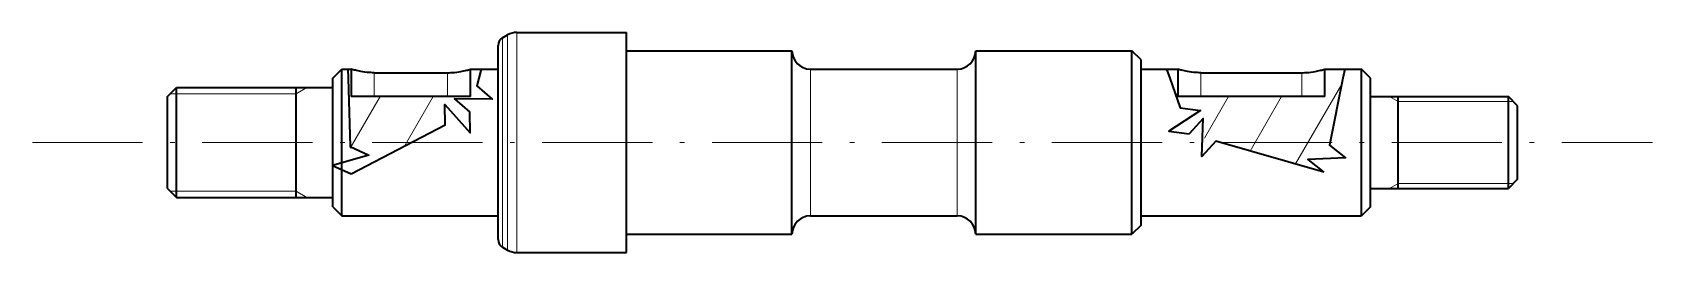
# Model space of a CAD drawing. Extents: x 209 to 385, y 198 to 222.
import ezdxf

# ---------------------------------------------------------------- set-up
doc = ezdxf.new("R2010")
doc.units = 0
doc.linetypes.add('DASHDOT', pattern=[18.5, 12, -3, 0.5, -3])

msp = doc.modelspace()

# ---------------------------------------------------------------- linework, layer by layer
at = {"color": 7, "lineweight": 35}
for p, q in [((259.5, 219.26), (259.5, 220.56)), ((260, 221.42), (260.54, 221.73)), ((261.54, 222), (273.5, 222)), ((273.5, 220.53), (273.5, 222)), ((273.5, 198), (273.5, 220.53)), ((259.5, 199.44), (259.5, 219.26)), ((273.5, 220), (291.5, 220)), ((291.5, 218.78), (291.5, 220)), ((291.5, 200), (291.5, 218.78)), ((311.5, 218.78), (311.5, 220)), ((311.5, 220), (328.5, 220)), ((311.5, 200), (311.5, 218.78)), ((328.5, 218.78), (328.5, 220)), ((329.5, 219), (328.5, 220)), ((328.5, 200), (328.5, 218.78)), ((329.5, 217.9), (329.5, 219)), ((241.5, 217), (242.5, 218)), ((241.5, 216.14), (241.5, 217)), ((242.5, 217.02), (242.5, 218)), ((242.5, 218), (243.13, 218)), ((242.5, 202), (242.5, 217.02)), ((243.13, 218), (243.17, 217.02)), ((243.13, 218), (243.5, 218)), ((243.5, 218), (243.5, 215)), ((246, 217.6), (254, 217.6)), ((256.5, 218), (257.66, 218)), ((256.5, 215), (256.5, 218)), ((257.66, 218), (257.4, 217.02)), ((257.66, 218), (259.5, 218)), ((293.5, 218), (309.5, 218)), ((329.5, 218), (332.29, 218)), ((329.5, 201), (329.5, 217.9)), ((332.29, 218), (332.64, 217.02)), ((332.29, 218), (333.5, 218)), ((333.5, 218), (333.5, 215)), ((336, 217.6), (347, 217.6)), ((349.5, 218), (351.69, 218)), ((349.5, 215), (349.5, 218)), ((351.69, 218), (351.49, 217.02)), ((351.69, 218), (353.5, 218)), ((353.5, 217.02), (353.5, 218)), ((354.5, 217), (353.5, 218)), ((353.5, 202), (353.5, 217.02)), ((354.5, 216.14), (354.5, 217)), ((223.5, 215), (224.5, 216)), ((224.5, 215.27), (224.5, 216)), ((224.5, 216), (241.5, 216)), ((224.5, 204), (224.5, 215.27)), ((237.5, 210), (237.5, 216)), ((241.5, 203), (241.5, 216.14)), ((354.5, 203), (354.5, 216.14)), ((223.5, 214.39), (223.5, 215)), ((223.5, 205), (223.5, 214.39)), ((256.5, 215), (243.5, 215)), ((349.5, 215), (333.5, 215)), ((354.5, 215), (369.5, 215)), ((357.5, 210), (357.5, 215)), ((369.5, 214.39), (369.5, 215)), ((370.5, 214), (369.5, 215)), ((369.5, 205), (369.5, 214.39)), ((370.5, 213.51), (370.5, 214)), ((370.5, 206), (370.5, 213.51)), ((237.5, 204), (237.5, 210)), ((357.5, 205), (357.5, 210)), ((223.5, 205), (224.5, 204)), ((354.5, 205), (369.5, 205)), ((370.5, 206), (369.5, 205)), ((224.5, 204), (241.5, 204)), ((241.5, 203), (242.5, 202)), ((354.5, 203), (353.5, 202)), ((242.5, 202), (259.5, 202)), ((293.5, 202), (309.5, 202)), ((329.5, 202), (353.5, 202)), ((273.5, 200), (291.5, 200)), ((311.5, 200), (328.5, 200)), ((329.5, 201), (328.5, 200)), ((260, 198.58), (260.54, 198.27)), ((261.54, 198), (273.5, 198))]:
    msp.add_line(p, q, dxfattribs=at)
at = {"color": 7, "lineweight": 13}
for p, q in [((260, 220.02), (260, 221.42)), ((260.54, 220.3), (260.54, 221.73)), ((261.54, 220.53), (261.54, 222)), ((261.54, 198), (261.54, 220.53)), ((260, 198.58), (260, 220.02)), ((260.54, 198.27), (260.54, 220.3)), ((246, 217.6), (246, 215)), ((254, 215), (254, 217.6)), ((293.5, 217.02), (293.5, 218)), ((293.5, 202), (293.5, 217.02)), ((309.5, 217.02), (309.5, 218)), ((309.5, 202), (309.5, 217.02)), ((336, 217.6), (336, 215)), ((347, 215), (347, 217.6)), ((224.5, 215.32), (223.82, 215.32)), ((237.5, 215.32), (224.5, 215.32)), ((237.5, 215.32), (238.67, 216)), ((333.31, 215.1), (333.5, 215.43)), ((346.33, 207.66), (351.35, 216.35)), ((243.41, 209.39), (246.65, 215)), ((249.3, 209.59), (252.43, 215)), ((336.42, 210.48), (339.03, 215)), ((341.38, 209.07), (344.8, 215)), ((357.5, 214.46), (356.56, 215)), ((357.5, 214.46), (369.5, 214.46)), ((369.5, 214.46), (370.04, 214.46)), ((224.5, 204.68), (223.82, 204.68)), ((237.5, 204.68), (224.5, 204.68)), ((237.5, 204.68), (238.67, 204)), ((357.5, 205.54), (356.56, 205)), ((357.5, 205.54), (369.5, 205.54)), ((369.5, 205.54), (370.04, 205.54))]:
    msp.add_line(p, q, dxfattribs=at)
at = {"color": 7, "linetype": 'DASHDOT', "lineweight": 13}
msp.add_line((208.8, 210), (385.2, 210), dxfattribs=at)
at = {"color": 7, "lineweight": 35}
for points in [[(243.17, 217.02), (243.4, 209.57), (245.44, 208.63), (241.47, 207.5), (243.5, 206.57)], [(246, 217.6), (245.83, 217.6), (245.66, 217.61), (245.49, 217.62), (245.37, 217.63), (245.24, 217.64), (245, 217.66), (244.77, 217.7), (244.55, 217.74), (244.4, 217.77), (244.25, 217.8), (244.1, 217.83), (243.96, 217.87), (243.83, 217.9), (243.62, 217.96), (243.5, 218)], [(254, 217.6), (254.17, 217.6), (254.34, 217.61), (254.51, 217.62), (254.63, 217.63), (254.76, 217.64), (255, 217.66), (255.23, 217.7), (255.45, 217.74), (255.6, 217.77), (255.75, 217.8), (255.9, 217.83), (256.04, 217.87), (256.17, 217.9), (256.38, 217.96), (256.5, 218)], [(257.4, 217.02), (257.18, 216.19), (258.86, 214.71), (254.74, 214.77), (256.41, 213.29)], [(332.64, 217.02), (333.77, 213.79), (335.99, 213.5), (332.54, 211.24), (334.76, 210.96)], [(336, 217.6), (335.83, 217.6), (335.66, 217.61), (335.49, 217.62), (335.37, 217.63), (335.24, 217.64), (335, 217.66), (334.77, 217.7), (334.55, 217.74), (334.4, 217.77), (334.25, 217.8), (334.1, 217.83), (333.96, 217.87), (333.83, 217.9), (333.62, 217.96), (333.5, 218)], [(347, 217.6), (347.17, 217.6), (347.34, 217.61), (347.51, 217.62), (347.63, 217.63), (347.76, 217.64), (348, 217.66), (348.23, 217.7), (348.45, 217.74), (348.6, 217.77), (348.75, 217.8), (348.9, 217.83), (349.04, 217.87), (349.17, 217.9), (349.38, 217.96), (349.5, 218)], [(351.49, 217.02), (350.01, 209.72), (351.77, 208.34), (347.65, 208.16), (349.41, 206.78)], [(243.5, 206.57), (253.75, 211.91), (253.71, 214.14), (256.45, 211.06), (256.41, 213.29)], [(349.41, 206.78), (337.64, 210.13), (336.13, 208.48), (336.27, 212.6), (334.76, 210.96)]]:
    msp.add_lwpolyline(points, dxfattribs=at)
for centre, radius, start, end in [((260.5, 220.56), 1, 120, 180), ((261.54, 220), 2, 90, 120), ((293.5, 220), 2, 180, 270), ((309.5, 220), 2, 270, 360), ((293.5, 200), 2, 90, 180), ((309.5, 200), 2, 0, 90), ((260.5, 199.44), 1, 180, 240), ((261.54, 200), 2, 240, 270)]:
    msp.add_arc(centre, radius, start, end, dxfattribs=at)

doc.saveas('drawing.dxf')
